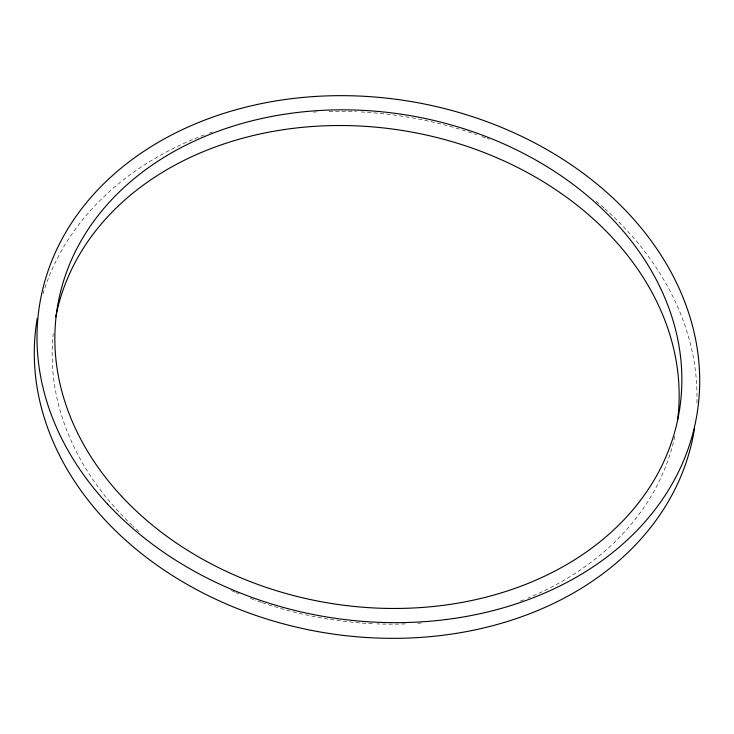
<?xml version="1.0" encoding="UTF-8"?>
<svg xmlns="http://www.w3.org/2000/svg" width="734" height="734" viewBox="0 0 734 734"><rect width="100%" height="100%" fill="white"/><g stroke="black" fill="none" stroke-linecap="round" stroke-linejoin="round"><path stroke-width="0.55" stroke-dasharray="3.67 2.75" d="M42.985 293.976A333.218 261.139 9.8 0 1 205.015 134.643M209.328 133.065A333.218 261.139 9.8 0 1 212.576 131.918M313.271 112.109A333.218 261.139 9.8 0 1 316.712 111.907M329.126 111.44A333.218 261.139 9.8 0 1 356.485 111.733M361.082 111.953A333.218 261.139 9.8 0 1 473.329 133.533M474.412 133.9A333.218 261.139 9.8 0 1 476.559 134.643M481.899 136.533A333.218 261.139 9.8 0 1 486.128 138.093M487.183 138.487A333.218 261.139 9.8 0 1 489.284 139.286M596.201 201.309A333.218 261.139 9.8 0 1 604.009 208.025M604.862 208.786A333.218 261.139 9.8 0 1 696.86 404.177M674.83 436.198A315.281 247.083 9.8 0 1 527.838 598.1M523.599 599.816A315.281 247.083 9.8 0 1 520.397 601.063M421.261 623.019A315.281 247.083 9.8 0 1 417.811 623.267M405.296 623.918A315.281 247.083 9.8 0 1 376.9 623.891M372.322 623.698A315.281 247.083 9.8 0 1 330.172 619.404M327.933 619.046A315.281 247.083 9.8 0 1 262.451 602.715M261.377 602.348A315.281 247.083 9.8 0 1 254.982 600.082M253.918 599.696A315.281 247.083 9.8 0 1 249.707 598.118M239.009 593.861A315.281 247.083 9.8 0 1 235.816 592.512M234.742 592.054A315.281 247.083 9.8 0 1 229.439 589.732M138.9 531.599A315.281 247.083 9.8 0 1 133.047 526.223M132.23 525.443A315.281 247.083 9.8 0 1 53.243 333.53"/><path stroke-width="1.1" d="M694.593 427.959A333.218 261.139 9.8 0 1 323.657 632.589A333.218 261.139 9.8 0 1 37.241 318.382M55.775 316.822A315.281 247.083 9.8 0 1 404.783 130.872A315.281 247.083 9.8 0 1 677.656 419.527M107.568 504.102A333.218 261.139 9.8 0 0 675.775 477.265A333.218 261.139 9.8 0 0 321.721 96.108A333.218 261.139 9.8 0 0 107.568 504.102M121.615 496.294A315.281 247.083 9.8 0 0 659.224 470.907A315.281 247.083 9.8 0 0 324.226 110.265A315.281 247.083 9.8 0 0 121.615 496.294"/></g></svg>
